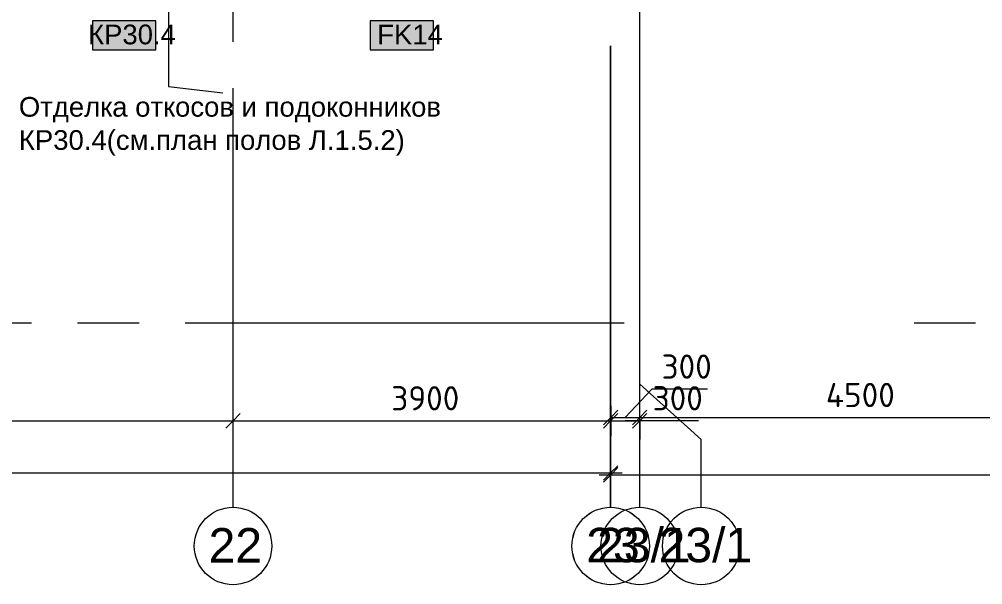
# Model space of a CAD drawing. Header units: millimetres. Extents: x -3817 to 677485, y -22715 to 103890.
# Drawn here: x 78696 to 88646, y -795 to 5046 of the extents above; entities that cross this region are included whole.
import ezdxf

# ---------------------------------------------------------------- set-up
doc = ezdxf.new("R2010")
doc.units = ezdxf.units.MM
doc.layers.add('PDF _Геометрия', color=7, linetype='Continuous', true_color=0x1d1d1d)
doc.layers.add('PDF _Сплошная заливка', color=7, linetype='Continuous', true_color=0xffffff)
doc.layers.add('PDF _Текст', color=7, linetype='Continuous')
doc.styles.add('PDF ArialMT', font='arial.ttf')
doc.styles.add('PDF GOST-Common', font='arial.ttf')
doc.styles.add('PDF ISOCPEUR', font='isocpeur.ttf')

msp = doc.modelspace()

# ---------------------------------------------------------------- linework, layer by layer
at = {"layer": 'PDF _Геометрия', "color": 7, "lineweight": 9}
for points in [[(80237.9, 5460.3), (80237.9, 4350.4), (80797.5, 4285.2)], [(85803, 1225.4), (85228.9, 1225.4), (84953.6, 932)], [(38553.3, 1018.2), (38553.3, 898.2), (39003.3, 898.2), (42603.3, 898.2), (43403.3, 898.2), (47903.3, 898.2), (48703.3, 898.2), (52403.3, 898.2), (54703.3, 898.2), (56903.3, 898.2), (60703.3, 898.2), (61403.3, 898.2), (65903.3, 898.2), (66703.3, 898.2), (70803.3, 898.2), (72203.3, 898.2), (75103.3, 898.2), (75803.3, 898.2), (80903.3, 898.2), (84803.3, 898.2), (85103.3, 898.2), (85103.3, 1018.2)], [(80903.3, 704.3), (80903.3, 898.2), (80903.3, 1018.2)], [(84803.3, 704.3), (84803.3, 898.2), (84803.3, 1018.2)], [(84803.6, 1052), (84803.6, 932), (85103.6, 932), (89603.6, 932), (93103.6, 932), (94903.6, 932), (98853.6, 932), (100953.6, 932), (106053.6, 932), (107453.6, 932), (110953.6, 932), (116203.6, 932), (121453.6, 932), (125373.6, 932)], [(85103.6, 738.1), (85103.6, 932), (85103.6, 1052)], [(84803.6, 932), (84803.6, 738.1)], [(85710.8, 898.2), (85136.8, 898.2), (84953.3, 898.2)], [(85103.3, 898.2), (85103.3, 704.3)], [(84803.3, 165.4), (84803.3, 359.3), (84803.3, 479.3)], [(84803.6, 146), (84803.6, 340), (84803.6, 460)], [(38433.3, 359.3), (84923.3, 359.3)], [(84683.6, 340), (125373.6, 340)]]:
    msp.add_lwpolyline(points, dxfattribs=at)
at = {"layer": 'PDF _Геометрия', "color": 253, "lineweight": 9, "true_color": 0xaaaaaa}
for points in [[(80903.3, 4810.8), (80903.3, 5445.8)], [(85738.6, 5.1), (85738.6, 705.3), (85103.6, 1275.1), (85103.6, 3775.1), (85103.6, 5407)], [(84803.3, 5.1), (84803.3, 2505.1), (84803.3, 4772)], [(84803.6, 5.1), (84803.6, 2505.1), (84803.6, 4772)], [(85103.3, 5.1), (85103.3, 2505.1), (85103.3, 4772)], [(80903.3, 5.1), (80903.3, 2505.1), (80903.3, 4334.5)], [(77233.8, 1911.3), (78821.3, 1911.3)], [(79297.6, 1911.3), (79932.6, 1911.3)], [(80408.8, 1911.3), (82443.3, 1911.3), (84943.3, 1911.3)], [(87936.4, 1911.3), (88571.4, 1911.3)]]:
    msp.add_lwpolyline(points, dxfattribs=at)
at = {"layer": 'PDF _Геометрия', "color": 7, "lineweight": 9}
for points in [[(80105.5, 5030.5), (79452.4, 5030.5), (79452.4, 4730.5), (80105.5, 4730.5)], [(82972.5, 5030.5), (82319.4, 5030.5), (82319.4, 4730.5), (82972.5, 4730.5)]]:
    msp.add_lwpolyline(points, close=True, dxfattribs=at)
at = {"layer": 'PDF _Геометрия', "color": 7, "lineweight": 20}
for points in [[(84878.6, 1007), (84803.6, 932), (84728.6, 857)], [(85178.6, 1007), (85103.6, 932), (85028.6, 857)], [(80978.3, 973.2), (80903.3, 898.2), (80828.3, 823.2)], [(84878.3, 973.2), (84803.3, 898.2), (84728.3, 823.2)], [(85178.3, 973.2), (85103.3, 898.2), (85028.3, 823.2)], [(84878.3, 434.3), (84803.3, 359.3), (84728.3, 284.3)], [(84878.6, 415), (84803.6, 340), (84728.6, 265)]]:
    msp.add_lwpolyline(points, dxfattribs=at)
at = {"layer": 'PDF _Геометрия', "color": 253, "lineweight": 9, "true_color": 0xaaaaaa}
for centre in [(80903.3, -394.9), (84803.3, -394.9), (84803.6, -394.9), (85103.3, -394.9), (85738.6, -394.9)]:
    msp.add_circle(centre, 400, dxfattribs=at)
at = {"layer": 'PDF _Геометрия', "color": 253, "lineweight": 20, "true_color": 0xaaaaaa}
for centre in [(80903.3, -394.9), (84803.3, -394.9), (84803.6, -394.9), (85103.3, -394.9), (85738.6, -394.9)]:
    msp.add_circle(centre, 400, dxfattribs=at)
at = {"layer": 'PDF _Сплошная заливка', "lineweight": 9, "transparency": 33554559}
for points in [[(80105.5, 5030.5), (79452.4, 5030.5), (80105.5, 4730.5), (79452.4, 4730.5)], [(82972.5, 5030.5), (82319.4, 5030.5), (82972.5, 4730.5), (82319.4, 4730.5)]]:
    msp.add_solid(points, dxfattribs=at)

# ---------------------------------------------------------------- texts
at = {"layer": 'PDF _Текст', "attachment_point": 4}
for s, insert, char_height, style in [('КР30.4', (79406, 4887.1), 203.2, 'PDF GOST-Common'), ('FK14', (82392.2, 4887.1), 203.2, 'PDF GOST-Common'), ('Отделка откосов и подоконников ', (78691.5, 4111.7), 203.2, 'PDF GOST-Common'), ('КР30.4(см.план полов Л.1.5.2)', (78691.5, 3767.7), 203.2, 'PDF GOST-Common'), ('300', (85328.9, 1458.2), 250.11, 'PDF ISOCPEUR'), ('3900', (82537.2, 1131), 250.11, 'PDF ISOCPEUR'), ('300', (85236.8, 1131), 250.11, 'PDF ISOCPEUR'), ('4500', (87025.6, 1164.8), 250.11, 'PDF ISOCPEUR')]:
    msp.add_mtext(s, dxfattribs=dict(at, insert=insert, char_height=char_height, style=style))
at = {"layer": 'PDF _Текст', "color": 9, "true_color": 0xbebebe, "char_height": 355.6, "attachment_point": 4, "style": 'PDF ArialMT'}
for s, insert in [('23/1', (84663, -387.7)), ('23/1', (85298.3, -387.7)), ('22', (80650.6, -387.7)), ('23', (84550.6, -387.7)), ('23', (84551, -387.7))]:
    msp.add_mtext(s, dxfattribs=dict(at, insert=insert))

doc.saveas('drawing.dxf')
